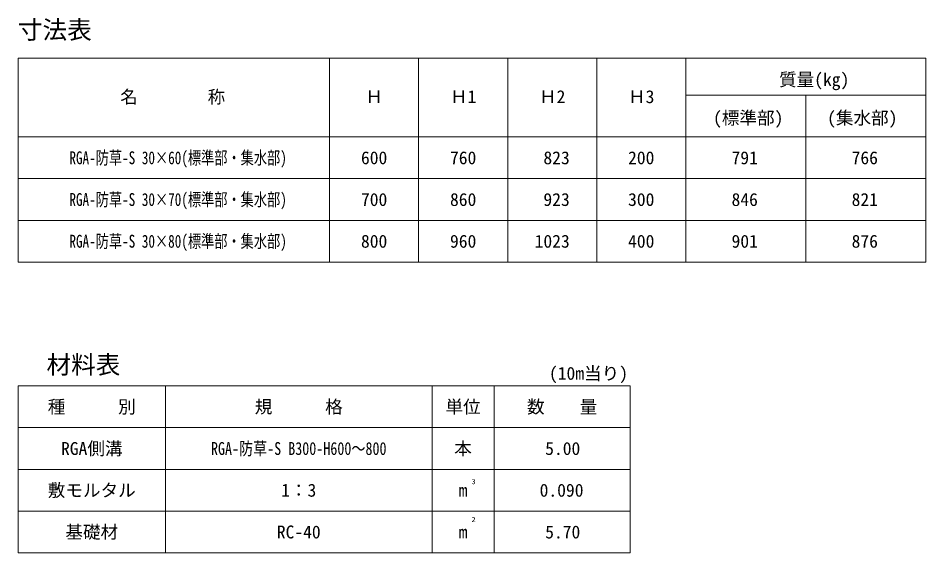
# Model space of a CAD drawing. Units: millimetres at full size, sheet at 1:20; details may follow other scales. Extents: x 0 to 8400, y 0 to 5940.
# Drawn here: x 3545 to 5351, y 1594 to 2658 of the extents above; entities that cross this region are included whole.
import ezdxf
from ezdxf.enums import TextEntityAlignment as Align

# ---------------------------------------------------------------- set-up
doc = ezdxf.new("R2010")
doc.units = ezdxf.units.MM
doc.header["$LTSCALE"] = 20
doc.layers.add('TEXT(細線）', color=1, linetype='Continuous', lineweight=13)
doc.styles.add('ＭＳ ゴシック', font='')
doc.styles.get('ＭＳ ゴシック').set_extended_font_data('MS Gothic')

msp = doc.modelspace()

# ---------------------------------------------------------------- linework, layer by layer
at = {"layer": 'TEXT(細線）'}
for p, q in [((3544.6, 2578.22), (3544.6, 2172.5)), ((5350.53, 2578.22), (3544.6, 2578.22)), ((4164.28, 2578.22), (4164.28, 2172.5)), ((4341.41, 2172.5), (4341.41, 2578.22)), ((4518.55, 2172.5), (4518.55, 2578.22)), ((4695.68, 2172.5), (4695.68, 2578.22)), ((4872.81, 2172.5), (4872.81, 2578.22)), ((5350.53, 2172.5), (5350.53, 2578.22)), ((4164.28, 2172.5), (4164.28, 2504.62)), ((5350.53, 2504.62), (4872.81, 2504.62)), ((5111.67, 2172.5), (5111.67, 2504.62)), ((5350.53, 2421.59), (3544.6, 2421.59)), ((5350.53, 2338.56), (3544.6, 2338.56)), ((5350.53, 2255.53), (3544.6, 2255.53)), ((5350.53, 2172.5), (3544.6, 2172.5)), ((3544.6, 1926.19), (3544.6, 1594.07)), ((4762.39, 1926.19), (3544.6, 1926.19)), ((3837.45, 1926.19), (3837.45, 1594.07)), ((4368.2, 1926.19), (4368.2, 1594.07)), ((4491.45, 1926.19), (4491.45, 1594.07)), ((4762.39, 1926.19), (4762.39, 1594.07)), ((4762.39, 1843.16), (3544.6, 1843.16)), ((4762.39, 1760.13), (3544.6, 1760.13)), ((4762.39, 1677.1), (3544.6, 1677.1)), ((4762.39, 1594.07), (3544.6, 1594.07))]:
    msp.add_line(p, q, dxfattribs=at)

# ---------------------------------------------------------------- texts
at = {"layer": 'TEXT(細線）', "style": 'ＭＳ ゴシック'}
for s, p in [('寸法表', (3544.03, 2605.96)), ('材料表', (3600.99, 1939.65))]:
    msp.add_text(s, height=35.92, dxfattribs=at).set_placement(p, align=Align.BOTTOM_LEFT)
for s, height, p in [('質量(kg)', 25.66, (5128.35, 2535.71)), ('名\u3000\u3000\u3000\u3000称', 25.48, (3852.1, 2501.3)), ('Ｈ', 25.66, (4252.85, 2501.67)), ('Ｈ1', 25.66, (4429.98, 2501.67)), ('Ｈ2', 25.66, (4607.11, 2501.67)), ('Ｈ3', 25.66, (4784.24, 2501.67)), ('(標準部)', 25.66, (4997.11, 2459.44)), ('(集水部)', 25.66, (5224.09, 2459.44)), ('600', 25.66, (4252.85, 2380.08)), ('760', 25.66, (4429.98, 2380.08)), (' 823', 25.66, (4607.11, 2380.08)), ('200', 25.66, (4784.24, 2380.08)), ('791', 25.66, (4990.16, 2380.08)), ('766', 25.66, (5229.03, 2380.08)), ('700', 25.66, (4252.85, 2297.05)), ('860', 25.66, (4429.98, 2297.05)), (' 923', 25.66, (4607.11, 2297.05)), ('300', 25.66, (4784.24, 2297.05)), ('846', 25.66, (4990.16, 2297.05)), ('821', 25.66, (5229.03, 2297.05)), ('800', 25.66, (4252.85, 2214.02)), ('960', 25.66, (4429.98, 2214.02)), ('1023', 25.66, (4607.11, 2214.02)), ('400', 25.66, (4784.24, 2214.02)), ('901', 25.66, (4990.16, 2214.02)), ('876', 25.66, (5229.03, 2214.02)), ('種\u3000\u3000\u3000別', 25.66, (3691.03, 1884.68)), ('規\u3000\u3000\u3000格', 25.66, (4102.83, 1884.68)), ('単位', 25.66, (4429.82, 1884.68)), ('数    量', 25.66, (4626.92, 1884.68)), ('RGA側溝', 25.66, (3691.03, 1801.65)), ('本', 25.66, (4429.82, 1801.65)), ('5.00 ', 25.66, (4636.83, 1801.65)), ('敷モルタル', 25.66, (3691.03, 1718.62)), ('3', 10.26, (4450.73, 1735.76)), ('1：3', 25.66, (4102.83, 1718.62)), ('m', 25.66, (4429.82, 1718.62)), ('0.090', 25.66, (4625.75, 1718.62)), ('2', 10.26, (4450.73, 1660.43)), ('基礎材', 25.66, (3691.03, 1635.59)), ('RC-40', 25.66, (4102.83, 1635.59)), ('5.70 ', 25.66, (4636.83, 1635.59)), ('m', 25.66, (4429.82, 1635.59))]:
    msp.add_text(s, height=height, dxfattribs=at).set_placement(p, align=Align.MIDDLE_CENTER)
for s, width, p in [('RGA-防草-S 30×60(標準部・集水部)', 0.75, (3862.84, 2380.08)), ('RGA-防草-S 30×70(標準部・集水部)', 0.75, (3862.84, 2297.05)), ('RGA-防草-S 30×80(標準部・集水部)', 0.75, (3862.84, 2214.02)), ('RGA-防草-S B300-H600～800', 0.8, (4102.83, 1801.65))]:
    msp.add_text(s, height=25.66, dxfattribs=dict(at, width=width)).set_placement(p, align=Align.MIDDLE_CENTER)
msp.add_text('(10m当り)', height=25.66, dxfattribs=at).set_placement((4757.96, 1930.74), align=Align.BOTTOM_RIGHT)

doc.saveas('drawing.dxf')
